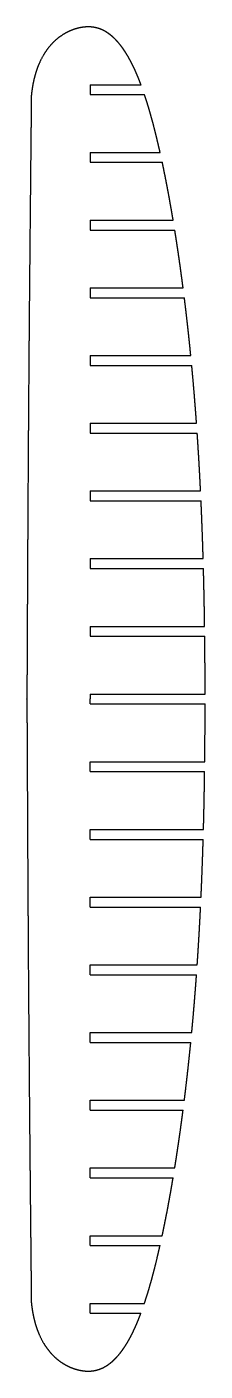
# Model space of a CAD drawing. Header units: metres. Extents: x 2 to 71, y -258 to 258.
import ezdxf

# ---------------------------------------------------------------- set-up
doc = ezdxf.new("R2010")
doc.units = ezdxf.units.M

msp = doc.modelspace()

# ---------------------------------------------------------------- linework, layer by layer
for p, q in [((26.49, 235.9, 1237), (45.99, 235.9, 1237)), ((26.49, 232.1, 1237), (47.34, 232.1, 1237)), ((26.49, 209.9, 1237), (53.33, 209.9, 1237)), ((26.49, 206.1, 1237), (54.16, 206.1, 1237)), ((26.49, 183.9, 1237), (58.34, 183.9, 1237)), ((26.49, 180.1, 1237), (58.96, 180.1, 1237)), ((26.49, 157.9, 1237), (62.16, 157.9, 1237)), ((26.49, 154.1, 1237), (62.64, 154.1, 1237)), ((26.49, 131.9, 1237), (65.11, 131.9, 1237)), ((26.49, 128.1, 1237), (65.48, 128.1, 1237)), ((26.49, 105.9, 1237), (67.32, 105.9, 1237)), ((26.49, 102.1, 1237), (67.58, 102.1, 1237)), ((26.49, 79.9, 1237), (68.87, 79.9, 1237)), ((26.49, 76.1, 1237), (69.05, 76.1, 1237)), ((26.49, 53.9, 1237), (69.87, 53.9, 1237)), ((26.49, 50.1, 1237), (69.98, 50.1, 1237)), ((26.49, 27.9, 1237), (70.42, 27.9, 1237)), ((26.49, 24.1, 1237), (70.47, 24.1, 1237)), ((26.49, 1.9, 1237), (70.6, 1.9, 1237)), ((26.49, -1.9, 1237), (70.6, -1.9, 1237)), ((26.49, -24.1, 1237), (70.47, -24.1, 1237)), ((26.49, -27.9, 1237), (70.43, -27.9, 1237)), ((26.49, -50.1, 1237), (69.98, -50.1, 1237)), ((26.49, -53.9, 1237), (69.88, -53.9, 1237)), ((26.49, -76.1, 1237), (69.05, -76.1, 1237)), ((26.49, -79.9, 1237), (68.87, -79.9, 1237)), ((26.49, -102.1, 1237), (67.58, -102.1, 1237)), ((26.49, -105.9, 1237), (67.32, -105.9, 1237)), ((26.49, -128.1, 1237), (65.48, -128.1, 1237)), ((26.49, -131.9, 1237), (65.11, -131.9, 1237)), ((26.49, -154.1, 1237), (62.63, -154.1, 1237)), ((26.49, -157.9, 1237), (62.15, -157.9, 1237)), ((26.49, -180.1, 1237), (58.94, -180.1, 1237)), ((26.49, -183.9, 1237), (58.32, -183.9, 1237)), ((26.49, -206.1, 1237), (54.14, -206.1, 1237)), ((26.49, -209.9, 1237), (53.3, -209.9, 1237)), ((26.49, -232.1, 1237), (47.31, -232.1, 1237)), ((26.49, -235.9, 1237), (45.96, -235.9, 1237))]:
    msp.add_line(p, q)
for points, knots in [([(45.99, 235.9, 1237), (45.82, 236.37, 1237), (45.64, 236.83, 1237), (45.47, 237.28, 1237), (45.29, 237.72, 1237), (45.12, 238.16, 1237), (44.94, 238.6, 1237), (44.76, 239.02, 1237), (44.2, 240.36, 1237), (43.81, 241.27, 1237), (43.4, 242.17, 1237), (42.97, 243.07, 1237), (42.53, 243.96, 1237), (42.07, 244.84, 1237), (41.6, 245.71, 1237), (40.71, 247.25, 1237), (40.3, 247.93, 1237), (39.88, 248.6, 1237), (39.45, 249.26, 1237), (39, 249.91, 1237), (38.53, 250.54, 1237), (38.04, 251.17, 1237), (36.96, 252.46, 1237), (36.35, 253.14, 1237), (35.72, 253.78, 1237), (35.06, 254.4, 1237), (34.37, 254.98, 1237), (33.64, 255.53, 1237), (32.88, 256.02, 1237), (31.68, 256.68, 1237), (31.27, 256.89, 1237), (30.85, 257.08, 1237), (30.42, 257.26, 1237), (29.98, 257.42, 1237), (29.54, 257.56, 1237), (29.09, 257.68, 1237), (28.09, 257.91, 1237), (27.53, 258.01, 1237), (26.97, 258.08, 1237), (26.41, 258.12, 1237), (25.85, 258.13, 1237), (25.29, 258.12, 1237), (24.73, 258.08, 1237), (23.94, 258, 1237), (23.71, 257.97, 1237), (23.49, 257.94, 1237), (23.26, 257.9, 1237), (23.03, 257.86, 1237), (22.8, 257.82, 1237), (22.58, 257.77, 1237), (22.18, 257.69, 1237), (22, 257.65, 1237), (21.82, 257.6, 1237), (21.65, 257.56, 1237), (21.47, 257.51, 1237), (21.3, 257.46, 1237), (21.12, 257.41, 1237), (20.36, 257.18, 1237), (19.77, 256.99, 1237), (19.19, 256.77, 1237), (18.63, 256.53, 1237), (18.06, 256.27, 1237), (17.51, 256, 1237), (16.97, 255.7, 1237), (15.01, 254.53, 1237), (13.65, 253.55, 1237), (12.39, 252.44, 1237), (11.23, 251.23, 1237), (10.17, 249.92, 1237), (9.22, 248.54, 1237), (8.37, 247.1, 1237), (6.8, 243.99, 1237), (6.1, 242.31, 1237), (5.51, 240.59, 1237), (5.01, 238.84, 1237), (4.61, 237.07, 1237), (4.29, 235.28, 1237), (4.05, 233.48, 1237), (3.87, 231.67, 1237)], [0, 0, 0, 0, 0, 0, 0, 0, 0, 0.053103, 0.053103, 0.053103, 0.053103, 0.053103, 0.053103, 0.053103, 0.168938, 0.168938, 0.168938, 0.168938, 0.168938, 0.168938, 0.168938, 0.26103, 0.26103, 0.26103, 0.26103, 0.26103, 0.26103, 0.26103, 0.36641, 0.36641, 0.36641, 0.36641, 0.36641, 0.36641, 0.36641, 0.420614, 0.420614, 0.420614, 0.420614, 0.420614, 0.420614, 0.420614, 0.486163, 0.486163, 0.486163, 0.486163, 0.486163, 0.486163, 0.486163, 0.512874, 0.512874, 0.512874, 0.512874, 0.512874, 0.512874, 0.512874, 0.533649, 0.533649, 0.533649, 0.533649, 0.533649, 0.533649, 0.533649, 0.603751, 0.603751, 0.603751, 0.603751, 0.603751, 0.603751, 0.603751, 0.793506, 0.793506, 0.793506, 0.793506, 0.793506, 0.793506, 0.793506, 1, 1, 1, 1, 1, 1, 1, 1, 1]), ([(3.87, 231.67, 1237), (3.87, 231.67, 1237), (3.87, 231.67, 1237), (3.87, 231.67, 1237), (3.87, 231.67, 1237), (3.87, 231.67, 1237), (3.87, 231.67, 1237), (3.87, 231.67, 1237), (3.87, 231.67, 1237), (3.87, 231.67, 1237), (3.87, 231.66, 1237), (3.87, 231.66, 1237), (3.87, 231.65, 1237), (3.87, 231.65, 1237), (3.87, 231.64, 1237), (3.87, 231.62, 1237), (3.87, 231.61, 1237), (3.87, 231.59, 1237), (3.87, 231.58, 1237), (3.87, 231.56, 1237), (3.87, 231.53, 1237), (3.87, 231.51, 1237), (3.87, 231.46, 1237), (3.87, 231.44, 1237), (3.87, 231.42, 1237), (3.87, 231.39, 1237), (3.87, 231.37, 1237), (3.87, 231.34, 1237), (3.87, 231.32, 1237), (3.87, 231.24, 1237), (3.87, 231.2, 1237), (3.87, 231.15, 1237), (3.87, 231.09, 1237), (3.87, 231.04, 1237), (3.87, 230.97, 1237), (3.87, 230.91, 1237), (3.87, 230.76, 1237), (3.86, 230.67, 1237), (3.86, 230.58, 1237), (3.86, 230.49, 1237), (3.86, 230.38, 1237), (3.86, 230.27, 1237), (3.86, 230.16, 1237), (3.86, 229.82, 1237), (3.85, 229.6, 1237), (3.85, 229.38, 1237), (3.85, 229.17, 1237), (3.85, 228.95, 1237), (3.85, 228.73, 1237), (3.84, 228.51, 1237), (3.84, 227.94, 1237), (3.83, 227.58, 1237), (3.83, 227.21, 1237), (3.83, 226.85, 1237), (3.82, 226.49, 1237), (3.82, 226.13, 1237), (3.82, 225.77, 1237), (3.8, 224.64, 1237), (3.8, 223.87, 1237), (3.79, 223.11, 1237), (3.78, 222.34, 1237), (3.77, 221.57, 1237), (3.77, 220.8, 1237), (3.76, 220.03, 1237), (3.75, 218.75, 1237), (3.74, 218.21, 1237), (3.73, 217.66, 1237), (3.73, 217.09, 1237), (3.72, 216.51, 1237), (3.72, 215.91, 1237), (3.71, 215.29, 1237), (3.7, 214.31, 1237), (3.7, 213.98, 1237), (3.69, 213.64, 1237), (3.69, 213.3, 1237), (3.69, 212.97, 1237), (3.68, 212.63, 1237), (3.68, 212.3, 1237), (3.67, 211.55, 1237), (3.67, 211.13, 1237), (3.66, 210.71, 1237), (3.66, 210.28, 1237), (3.66, 209.84, 1237), (3.65, 209.4, 1237), (3.65, 208.95, 1237), (3.62, 206.37, 1237), (3.6, 204.23, 1237), (3.58, 202.1, 1237), (3.56, 199.97, 1237), (3.54, 197.84, 1237), (3.52, 195.71, 1237), (3.5, 193.58, 1237), (3.43, 186.9, 1237), (3.39, 182.35, 1237), (3.34, 177.79, 1237), (3.3, 173.24, 1237), (3.26, 168.69, 1237), (3.22, 164.14, 1237), (3.18, 159.59, 1237), (3.09, 150.16, 1237), (3.05, 145.28, 1237), (3.01, 140.4, 1237), (2.97, 135.52, 1237), (2.93, 130.64, 1237), (2.89, 125.76, 1237), (2.86, 120.88, 1237), (2.8, 113.01, 1237), (2.78, 110.02, 1237), (2.76, 107.03, 1237), (2.74, 104.04, 1237), (2.71, 101.05, 1237), (2.7, 98.05, 1237), (2.68, 95.06, 1237), (2.62, 85.88, 1237), (2.58, 79.69, 1237), (2.54, 73.5, 1237), (2.51, 67.3, 1237), (2.47, 61.11, 1237), (2.44, 54.92, 1237), (2.41, 48.73, 1237), (2.37, 40.26, 1237), (2.36, 37.99, 1237), (2.34, 35.72, 1237), (2.33, 33.45, 1237), (2.32, 31.18, 1237), (2.31, 28.91, 1237), (2.3, 26.64, 1237), (2.29, 23.57, 1237), (2.28, 22.78, 1237), (2.28, 22.02, 1237), (2.28, 21.27, 1237), (2.27, 20.53, 1237), (2.27, 19.82, 1237), (2.27, 19.13, 1237), (2.26, 17.78, 1237), (2.26, 17.12, 1237), (2.25, 16.49, 1237), (2.25, 15.87, 1237), (2.25, 15.27, 1237), (2.25, 14.68, 1237), (2.24, 14.12, 1237), (2.24, 12.74, 1237), (2.23, 11.92, 1237), (2.23, 11.1, 1237), (2.22, 10.28, 1237), (2.22, 9.46, 1237), (2.22, 8.64, 1237), (2.21, 7.82, 1237), (2.21, 6.57, 1237), (2.21, 6.14, 1237), (2.2, 5.71, 1237), (2.2, 5.28, 1237), (2.2, 4.85, 1237), (2.2, 4.42, 1237), (2.2, 3.99, 1237), (2.19, 3.35, 1237), (2.19, 3.15, 1237), (2.19, 2.95, 1237), (2.19, 2.75, 1237), (2.19, 2.55, 1237), (2.19, 2.34, 1237), (2.19, 2.14, 1237), (2.19, 1.8, 1237), (2.18, 1.67, 1237), (2.18, 1.53, 1237), (2.18, 1.39, 1237), (2.18, 1.26, 1237), (2.18, 1.12, 1237), (2.18, 0.98, 1237), (2.18, 0.8, 1237), (2.18, 0.75, 1237), (2.18, 0.7, 1237), (2.18, 0.66, 1237), (2.18, 0.62, 1237), (2.18, 0.58, 1237), (2.18, 0.54, 1237), (2.18, 0.45, 1237), (2.18, 0.41, 1237), (2.18, 0.36, 1237), (2.18, 0.32, 1237), (2.18, 0.29, 1237), (2.18, 0.25, 1237), (2.18, 0.22, 1237), (2.18, 0.17, 1237), (2.18, 0.14, 1237), (2.18, 0.12, 1237), (2.18, 0.1, 1237), (2.18, 0.08, 1237), (2.18, 0.06, 1237), (2.18, 0.05, 1237), (2.18, 0.03, 1237), (2.18, 0.02, 1237), (2.18, 0.01, 1237), (2.18, 0.01, 1237), (2.18, 0, 1237), (2.18, 0, 1237), (2.18, 0, 1237), (2.18, 0, 1237), (2.18, 0, 1237), (2.18, 0, 1237), (2.18, 0, 1237), (2.18, 0, 1237), (2.18, 0, 1237), (2.18, -0.01, 1237), (2.18, -0.02, 1237), (2.18, -0.03, 1237), (2.18, -0.03, 1237), (2.18, -0.05, 1237), (2.18, -0.06, 1237), (2.18, -0.08, 1237), (2.18, -0.1, 1237), (2.18, -0.14, 1237), (2.18, -0.17, 1237), (2.18, -0.2, 1237), (2.18, -0.23, 1237), (2.18, -0.27, 1237), (2.18, -0.32, 1237), (2.18, -0.37, 1237), (2.18, -0.47, 1237), (2.18, -0.52, 1237), (2.18, -0.57, 1237), (2.18, -0.62, 1237), (2.18, -0.69, 1237), (2.18, -0.75, 1237), (2.18, -0.82, 1237), (2.18, -0.97, 1237), (2.18, -1.05, 1237), (2.18, -1.14, 1237), (2.18, -1.22, 1237), (2.18, -1.32, 1237), (2.18, -1.42, 1237), (2.18, -1.53, 1237), (2.19, -1.86, 1237), (2.19, -2.07, 1237), (2.19, -2.29, 1237), (2.19, -2.51, 1237), (2.19, -2.73, 1237), (2.19, -2.94, 1237), (2.19, -3.16, 1237), (2.19, -3.74, 1237), (2.2, -4.1, 1237), (2.2, -4.47, 1237), (2.2, -4.83, 1237), (2.2, -5.19, 1237), (2.2, -5.55, 1237), (2.2, -5.91, 1237), (2.21, -7.04, 1237), (2.21, -7.81, 1237), (2.22, -8.58, 1237), (2.22, -9.35, 1237), (2.22, -10.12, 1237), (2.23, -10.89, 1237), (2.23, -11.66, 1237), (2.24, -12.95, 1237), (2.24, -13.49, 1237), (2.24, -14.04, 1237), (2.24, -14.61, 1237), (2.25, -15.19, 1237), (2.25, -15.8, 1237), (2.25, -16.42, 1237), (2.26, -17.4, 1237), (2.26, -17.73, 1237), (2.26, -18.07, 1237), (2.26, -18.4, 1237), (2.26, -18.74, 1237), (2.27, -19.08, 1237), (2.27, -19.41, 1237), (2.27, -20.16, 1237), (2.27, -20.58, 1237), (2.27, -21, 1237), (2.28, -21.44, 1237), (2.28, -21.87, 1237), (2.28, -22.32, 1237), (2.28, -22.77, 1237), (2.29, -25.36, 1237), (2.3, -27.49, 1237), (2.31, -29.63, 1237), (2.33, -31.76, 1237), (2.34, -33.9, 1237), (2.35, -36.04, 1237), (2.36, -38.17, 1237), (2.39, -44.86, 1237), (2.41, -49.42, 1237), (2.44, -53.98, 1237), (2.46, -58.53, 1237), (2.48, -63.09, 1237), (2.51, -67.65, 1237), (2.54, -72.21, 1237), (2.57, -78.66, 1237), (2.59, -80.55, 1237), (2.6, -82.44, 1237), (2.61, -84.34, 1237), (2.62, -86.23, 1237), (2.63, -88.12, 1237), (2.64, -90.01, 1237), (2.67, -94.9, 1237), (2.69, -97.89, 1237), (2.71, -100.88, 1237), (2.73, -103.87, 1237), (2.75, -106.86, 1237), (2.78, -109.85, 1237), (2.8, -112.84, 1237), (2.84, -118.82, 1237), (2.86, -121.81, 1237), (2.89, -124.8, 1237), (2.91, -127.79, 1237), (2.93, -130.78, 1237), (2.96, -133.77, 1237), (2.98, -136.76, 1237), (3.06, -145.93, 1237), (3.11, -152.12, 1237), (3.16, -158.3, 1237), (3.22, -164.48, 1237), (3.28, -170.67, 1237), (3.33, -176.85, 1237), (3.39, -183.04, 1237), (3.47, -191.49, 1237), (3.5, -193.75, 1237), (3.52, -196.02, 1237), (3.54, -198.28, 1237), (3.56, -200.55, 1237), (3.59, -202.82, 1237), (3.61, -205.08, 1237), (3.64, -208.15, 1237), (3.65, -208.93, 1237), (3.65, -209.7, 1237), (3.66, -210.45, 1237), (3.67, -211.18, 1237), (3.68, -211.89, 1237), (3.68, -212.58, 1237), (3.7, -213.93, 1237), (3.7, -214.58, 1237), (3.71, -215.22, 1237), (3.72, -215.84, 1237), (3.72, -216.44, 1237), (3.73, -217.02, 1237), (3.73, -217.58, 1237), (3.75, -218.95, 1237), (3.76, -219.77, 1237), (3.76, -220.59, 1237), (3.77, -221.41, 1237), (3.78, -222.23, 1237), (3.79, -223.05, 1237), (3.8, -223.87, 1237), (3.81, -225.12, 1237), (3.81, -225.55, 1237), (3.82, -225.98, 1237), (3.82, -226.41, 1237), (3.83, -226.84, 1237), (3.83, -227.26, 1237), (3.83, -227.69, 1237), (3.84, -228.32, 1237), (3.84, -228.53, 1237), (3.85, -228.73, 1237), (3.85, -228.93, 1237), (3.85, -229.13, 1237), (3.85, -229.33, 1237), (3.85, -229.53, 1237), (3.86, -229.87, 1237), (3.86, -230.01, 1237), (3.86, -230.14, 1237), (3.86, -230.28, 1237), (3.86, -230.42, 1237), (3.86, -230.55, 1237), (3.86, -230.69, 1237), (3.87, -230.87, 1237), (3.87, -230.92, 1237), (3.87, -230.97, 1237), (3.87, -231.01, 1237), (3.87, -231.05, 1237), (3.87, -231.09, 1237), (3.87, -231.13, 1237), (3.87, -231.22, 1237), (3.87, -231.26, 1237), (3.87, -231.31, 1237), (3.87, -231.35, 1237), (3.87, -231.38, 1237), (3.87, -231.42, 1237), (3.87, -231.45, 1237), (3.87, -231.5, 1237), (3.87, -231.53, 1237), (3.87, -231.55, 1237), (3.87, -231.57, 1237), (3.87, -231.59, 1237), (3.87, -231.61, 1237), (3.87, -231.62, 1237), (3.87, -231.64, 1237), (3.87, -231.64, 1237), (3.87, -231.65, 1237), (3.87, -231.65, 1237), (3.87, -231.66, 1237), (3.87, -231.66, 1237), (3.87, -231.66, 1237), (3.87, -231.67, 1237), (3.87, -231.67, 1237), (3.87, -231.67, 1237), (3.87, -231.67, 1237), (3.87, -231.67, 1237), (3.87, -231.67, 1237), (3.87, -231.67, 1237), (3.87, -231.67, 1237)], [0, 0, 0, 0, 0, 0, 0, 0, 0, 0.002997, 0.002997, 0.002997, 0.002997, 0.002997, 0.002997, 0.002997, 0.006128, 0.006128, 0.006128, 0.006128, 0.006128, 0.006128, 0.006128, 0.009572, 0.009572, 0.009572, 0.009572, 0.009572, 0.009572, 0.009572, 0.011763, 0.011763, 0.011763, 0.011763, 0.011763, 0.011763, 0.011763, 0.014894, 0.014894, 0.014894, 0.014894, 0.014894, 0.014894, 0.014894, 0.018338, 0.018338, 0.018338, 0.018338, 0.018338, 0.018338, 0.018338, 0.024424, 0.024424, 0.024424, 0.024424, 0.024424, 0.024424, 0.024424, 0.034513, 0.034513, 0.034513, 0.034513, 0.034513, 0.034513, 0.034513, 0.055982, 0.055982, 0.055982, 0.055982, 0.055982, 0.055982, 0.055982, 0.070438, 0.070438, 0.070438, 0.070438, 0.070438, 0.070438, 0.070438, 0.078033, 0.078033, 0.078033, 0.078033, 0.078033, 0.078033, 0.078033, 0.087329, 0.087329, 0.087329, 0.087329, 0.087329, 0.087329, 0.087329, 0.13091, 0.13091, 0.13091, 0.13091, 0.13091, 0.13091, 0.13091, 0.223941, 0.223941, 0.223941, 0.223941, 0.223941, 0.223941, 0.223941, 0.323724, 0.323724, 0.323724, 0.323724, 0.323724, 0.323724, 0.323724, 0.384871, 0.384871, 0.384871, 0.384871, 0.384871, 0.384871, 0.384871, 0.51147, 0.51147, 0.51147, 0.51147, 0.51147, 0.51147, 0.51147, 0.557884, 0.557884, 0.557884, 0.557884, 0.557884, 0.557884, 0.557884, 0.574312, 0.574312, 0.574312, 0.574312, 0.574312, 0.574312, 0.574312, 0.590744, 0.590744, 0.590744, 0.590744, 0.590744, 0.590744, 0.590744, 0.615299, 0.615299, 0.615299, 0.615299, 0.615299, 0.615299, 0.615299, 0.628172, 0.628172, 0.628172, 0.628172, 0.628172, 0.628172, 0.628172, 0.634222, 0.634222, 0.634222, 0.634222, 0.634222, 0.634222, 0.634222, 0.638323, 0.638323, 0.638323, 0.638323, 0.638323, 0.638323, 0.638323, 0.639847, 0.639847, 0.639847, 0.639847, 0.639847, 0.639847, 0.639847, 0.642024, 0.642024, 0.642024, 0.642024, 0.642024, 0.642024, 0.642024, 0.644419, 0.644419, 0.644419, 0.644419, 0.644419, 0.644419, 0.644419, 0.646652, 0.646652, 0.646652, 0.646652, 0.646652, 0.646652, 0.646652, 0.648884, 0.648884, 0.648884, 0.648884, 0.648884, 0.648884, 0.648884, 0.650935, 0.650935, 0.650935, 0.650935, 0.650935, 0.650935, 0.650935, 0.652987, 0.652987, 0.652987, 0.652987, 0.652987, 0.652987, 0.652987, 0.654696, 0.654696, 0.654696, 0.654696, 0.654696, 0.654696, 0.654696, 0.656405, 0.656405, 0.656405, 0.656405, 0.656405, 0.656405, 0.656405, 0.659729, 0.659729, 0.659729, 0.659729, 0.659729, 0.659729, 0.659729, 0.665237, 0.665237, 0.665237, 0.665237, 0.665237, 0.665237, 0.665237, 0.67696, 0.67696, 0.67696, 0.67696, 0.67696, 0.67696, 0.67696, 0.684853, 0.684853, 0.684853, 0.684853, 0.684853, 0.684853, 0.684853, 0.689, 0.689, 0.689, 0.689, 0.689, 0.689, 0.689, 0.694075, 0.694075, 0.694075, 0.694075, 0.694075, 0.694075, 0.694075, 0.717869, 0.717869, 0.717869, 0.717869, 0.717869, 0.717869, 0.717869, 0.768637, 0.768637, 0.768637, 0.768637, 0.768637, 0.768637, 0.768637, 0.789729, 0.789729, 0.789729, 0.789729, 0.789729, 0.789729, 0.789729, 0.823043, 0.823043, 0.823043, 0.823043, 0.823043, 0.823043, 0.823043, 0.85635, 0.85635, 0.85635, 0.85635, 0.85635, 0.85635, 0.85635, 0.925248, 0.925248, 0.925248, 0.925248, 0.925248, 0.925248, 0.925248, 0.950492, 0.950492, 0.950492, 0.950492, 0.950492, 0.950492, 0.950492, 0.959426, 0.959426, 0.959426, 0.959426, 0.959426, 0.959426, 0.959426, 0.968362, 0.968362, 0.968362, 0.968362, 0.968362, 0.968362, 0.968362, 0.981716, 0.981716, 0.981716, 0.981716, 0.981716, 0.981716, 0.981716, 0.988717, 0.988717, 0.988717, 0.988717, 0.988717, 0.988717, 0.988717, 0.992007, 0.992007, 0.992007, 0.992007, 0.992007, 0.992007, 0.992007, 0.994237, 0.994237, 0.994237, 0.994237, 0.994237, 0.994237, 0.994237, 0.995066, 0.995066, 0.995066, 0.995066, 0.995066, 0.995066, 0.995066, 0.99625, 0.99625, 0.99625, 0.99625, 0.99625, 0.99625, 0.99625, 0.997553, 0.997553, 0.997553, 0.997553, 0.997553, 0.997553, 0.997553, 0.9985, 0.9985, 0.9985, 0.9985, 0.9985, 0.9985, 0.9985, 1, 1, 1, 1, 1, 1, 1, 1, 1]), ([(53.33, 209.9, 1237), (53.06, 211.09, 1237), (52.79, 212.28, 1237), (52.51, 213.47, 1237), (52.23, 214.66, 1237), (51.94, 215.85, 1237), (51.65, 217.03, 1237), (51.35, 218.22, 1237), (50.7, 220.76, 1237), (50.34, 222.11, 1237), (49.97, 223.46, 1237), (49.59, 224.8, 1237), (49.21, 226.15, 1237), (48.81, 227.49, 1237), (48.4, 228.83, 1237), (47.89, 230.41, 1237), (47.81, 230.65, 1237), (47.73, 230.9, 1237), (47.65, 231.14, 1237), (47.57, 231.38, 1237), (47.5, 231.62, 1237), (47.42, 231.86, 1237), (47.34, 232.1, 1237)], [0, 0, 0, 0, 0, 0, 0, 0, 0, 0.424132, 0.424132, 0.424132, 0.424132, 0.424132, 0.424132, 0.424132, 0.90968, 0.90968, 0.90968, 0.90968, 0.90968, 0.90968, 0.90968, 1, 1, 1, 1, 1, 1, 1, 1, 1]), ([(58.34, 183.9, 1237), (58.15, 185.05, 1237), (57.95, 186.2, 1237), (57.75, 187.35, 1237), (57.56, 188.49, 1237), (57.35, 189.64, 1237), (57.15, 190.79, 1237), (56.94, 191.93, 1237), (56.43, 194.71, 1237), (56.13, 196.34, 1237), (55.82, 197.97, 1237), (55.5, 199.6, 1237), (55.18, 201.23, 1237), (54.84, 202.85, 1237), (54.51, 204.48, 1237), (54.16, 206.1, 1237)], [0, 0, 0, 0, 0, 0, 0, 0, 0, 0.412468, 0.412468, 0.412468, 0.412468, 0.412468, 0.412468, 0.412468, 1, 1, 1, 1, 1, 1, 1, 1, 1]), ([(62.16, 157.9, 1237), (62.08, 158.54, 1237), (61.99, 159.18, 1237), (61.91, 159.81, 1237), (61.82, 160.45, 1237), (61.74, 161.09, 1237), (61.65, 161.73, 1237), (61.57, 162.37, 1237), (61.19, 165.14, 1237), (60.89, 167.28, 1237), (60.59, 169.42, 1237), (60.28, 171.56, 1237), (59.96, 173.7, 1237), (59.63, 175.83, 1237), (59.3, 177.97, 1237), (58.96, 180.1, 1237)], [0, 0, 0, 0, 0, 0, 0, 0, 0, 0.229539, 0.229539, 0.229539, 0.229539, 0.229539, 0.229539, 0.229539, 1, 1, 1, 1, 1, 1, 1, 1, 1]), ([(65.11, 131.9, 1237), (65.1, 132.09, 1237), (65.08, 132.27, 1237), (65.06, 132.46, 1237), (65.04, 132.64, 1237), (65.02, 132.83, 1237), (65, 133.01, 1237), (64.98, 133.2, 1237), (64.71, 135.98, 1237), (64.44, 138.57, 1237), (64.16, 141.16, 1237), (63.87, 143.75, 1237), (63.58, 146.34, 1237), (63.28, 148.93, 1237), (62.96, 151.51, 1237), (62.64, 154.1, 1237)], [0, 0, 0, 0, 0, 0, 0, 0, 0, 0.066648, 0.066648, 0.066648, 0.066648, 0.066648, 0.066648, 0.066648, 1, 1, 1, 1, 1, 1, 1, 1, 1]), ([(67.32, 105.9, 1237), (67.16, 108.07, 1237), (67, 110.25, 1237), (66.83, 112.42, 1237), (66.66, 114.59, 1237), (66.49, 116.76, 1237), (66.3, 118.94, 1237), (66.12, 121.11, 1237), (65.87, 123.88, 1237), (65.82, 124.48, 1237), (65.76, 125.09, 1237), (65.71, 125.69, 1237), (65.65, 126.29, 1237), (65.59, 126.9, 1237), (65.54, 127.5, 1237), (65.48, 128.1, 1237)], [0, 0, 0, 0, 0, 0, 0, 0, 0, 0.782373, 0.782373, 0.782373, 0.782373, 0.782373, 0.782373, 0.782373, 1, 1, 1, 1, 1, 1, 1, 1, 1]), ([(68.87, 79.9, 1237), (68.85, 80.2, 1237), (68.84, 80.51, 1237), (68.82, 80.81, 1237), (68.81, 81.12, 1237), (68.79, 81.42, 1237), (68.78, 81.73, 1237), (68.76, 82.03, 1237), (68.62, 84.81, 1237), (68.49, 87.28, 1237), (68.36, 89.75, 1237), (68.21, 92.22, 1237), (68.06, 94.69, 1237), (67.91, 97.16, 1237), (67.75, 99.63, 1237), (67.58, 102.1, 1237)], [0, 0, 0, 0, 0, 0, 0, 0, 0, 0.109626, 0.109626, 0.109626, 0.109626, 0.109626, 0.109626, 0.109626, 1, 1, 1, 1, 1, 1, 1, 1, 1]), ([(65.48, -128.1, 1237), (65.53, -127.5, 1237), (65.59, -126.89, 1237), (65.65, -126.29, 1237), (65.7, -125.69, 1237), (65.76, -125.09, 1237), (65.81, -124.48, 1237), (65.87, -123.88, 1237), (66.12, -121.11, 1237), (66.3, -118.94, 1237), (66.49, -116.76, 1237), (66.66, -114.59, 1237), (66.83, -112.42, 1237), (67, -110.25, 1237), (67.16, -108.07, 1237), (67.32, -105.9, 1237)], [0, 0, 0, 0, 0, 0, 0, 0, 0, 0.217417, 0.217417, 0.217417, 0.217417, 0.217417, 0.217417, 0.217417, 1, 1, 1, 1, 1, 1, 1, 1, 1]), ([(58.94, -180.1, 1237), (59.23, -178.32, 1237), (59.51, -176.55, 1237), (59.78, -174.77, 1237), (60.05, -172.99, 1237), (60.31, -171.21, 1237), (60.57, -169.43, 1237), (60.83, -167.65, 1237), (61.21, -164.88, 1237), (61.35, -163.88, 1237), (61.49, -162.89, 1237), (61.62, -161.89, 1237), (61.76, -160.89, 1237), (61.89, -159.89, 1237), (62.02, -158.9, 1237), (62.15, -157.9, 1237)], [0, 0, 0, 0, 0, 0, 0, 0, 0, 0.641322, 0.641322, 0.641322, 0.641322, 0.641322, 0.641322, 0.641322, 1, 1, 1, 1, 1, 1, 1, 1, 1]), ([(54.14, -206.1, 1237), (54.37, -205, 1237), (54.6, -203.9, 1237), (54.83, -202.8, 1237), (55.05, -201.7, 1237), (55.27, -200.6, 1237), (55.49, -199.5, 1237), (55.71, -198.4, 1237), (56.24, -195.63, 1237), (56.56, -193.95, 1237), (56.86, -192.28, 1237), (57.17, -190.61, 1237), (57.46, -188.93, 1237), (57.75, -187.26, 1237), (58.04, -185.58, 1237), (58.32, -183.9, 1237)], [0, 0, 0, 0, 0, 0, 0, 0, 0, 0.397576, 0.397576, 0.397576, 0.397576, 0.397576, 0.397576, 0.397576, 1, 1, 1, 1, 1, 1, 1, 1, 1]), ([(47.31, -232.1, 1237), (48, -230.02, 1237), (48.66, -227.92, 1237), (49.29, -225.82, 1237), (49.89, -223.7, 1237), (50.47, -221.58, 1237), (51.02, -219.46, 1237), (51.55, -217.33, 1237), (52.23, -214.53, 1237), (52.39, -213.87, 1237), (52.54, -213.21, 1237), (52.7, -212.55, 1237), (52.85, -211.89, 1237), (53, -211.23, 1237), (53.15, -210.56, 1237), (53.3, -209.9, 1237)], [0, 0, 0, 0, 0, 0, 0, 0, 0, 0.76382, 0.76382, 0.76382, 0.76382, 0.76382, 0.76382, 0.76382, 1, 1, 1, 1, 1, 1, 1, 1, 1]), ([(3.87, -231.67, 1237), (4.05, -233.48, 1237), (4.29, -235.28, 1237), (4.61, -237.07, 1237), (5.01, -238.84, 1237), (5.51, -240.59, 1237), (6.1, -242.31, 1237), (6.8, -243.99, 1237), (8.37, -247.1, 1237), (9.22, -248.54, 1237), (10.17, -249.92, 1237), (11.23, -251.23, 1237), (12.39, -252.44, 1237), (13.65, -253.55, 1237), (15, -254.53, 1237), (16.88, -255.65, 1237), (17.33, -255.9, 1237), (17.78, -256.13, 1237), (18.24, -256.35, 1237), (18.71, -256.56, 1237), (19.18, -256.76, 1237), (19.66, -256.94, 1237), (20.39, -257.19, 1237), (20.64, -257.27, 1237), (20.89, -257.35, 1237), (21.14, -257.42, 1237), (21.39, -257.49, 1237), (21.64, -257.56, 1237), (21.89, -257.62, 1237), (22.39, -257.74, 1237), (22.64, -257.79, 1237), (22.9, -257.84, 1237), (23.15, -257.89, 1237), (23.4, -257.93, 1237), (23.65, -257.96, 1237), (23.9, -258, 1237), (24.71, -258.08, 1237), (25.27, -258.12, 1237), (25.84, -258.13, 1237), (26.4, -258.12, 1237), (26.96, -258.08, 1237), (27.52, -258.01, 1237), (28.07, -257.91, 1237), (29.3, -257.63, 1237), (29.98, -257.43, 1237), (30.64, -257.19, 1237), (31.29, -256.9, 1237), (31.92, -256.58, 1237), (32.53, -256.22, 1237), (33.12, -255.84, 1237), (34.13, -255.1, 1237), (34.56, -254.76, 1237), (34.98, -254.41, 1237), (35.39, -254.04, 1237), (35.78, -253.67, 1237), (36.17, -253.28, 1237), (36.54, -252.88, 1237), (37.54, -251.76, 1237), (38.15, -251.02, 1237), (38.73, -250.26, 1237), (39.28, -249.48, 1237), (39.81, -248.69, 1237), (40.31, -247.88, 1237), (40.8, -247.06, 1237), (41.89, -245.13, 1237), (42.48, -244.02, 1237), (43.04, -242.89, 1237), (43.57, -241.75, 1237), (44.09, -240.59, 1237), (44.58, -239.43, 1237), (45.05, -238.26, 1237), (45.56, -236.94, 1237), (45.62, -236.8, 1237), (45.68, -236.65, 1237), (45.73, -236.5, 1237), (45.79, -236.35, 1237), (45.85, -236.2, 1237), (45.9, -236.05, 1237), (45.96, -235.9, 1237)], [0, 0, 0, 0, 0, 0, 0, 0, 0, 0.0244403, 0.0244403, 0.0244403, 0.0244403, 0.0244403, 0.0244403, 0.0244403, 0.0468956, 0.0468956, 0.0468956, 0.0468956, 0.0468956, 0.0468956, 0.0468956, 0.0537778, 0.0537778, 0.0537778, 0.0537778, 0.0537778, 0.0537778, 0.0537778, 0.0573174, 0.0573174, 0.0573174, 0.0573174, 0.0573174, 0.0573174, 0.0573174, 0.060857, 0.060857, 0.060857, 0.060857, 0.060857, 0.060857, 0.060857, 0.0686739, 0.0686739, 0.0686739, 0.0686739, 0.0686739, 0.0686739, 0.0686739, 0.0784868, 0.0784868, 0.0784868, 0.0784868, 0.0784868, 0.0784868, 0.0784868, 0.0861109, 0.0861109, 0.0861109, 0.0861109, 0.0861109, 0.0861109, 0.0861109, 0.0993913, 0.0993913, 0.0993913, 0.0993913, 0.0993913, 0.0993913, 0.0993913, 0.1169528, 0.1169528, 0.1169528, 0.1169528, 0.1169528, 0.1169528, 0.1169528, 0.119138, 0.119138, 0.119138, 0.119138, 0.119138, 0.119138, 0.119138, 0.119138, 0.119138])]:
    msp.add_open_spline(points, degree=8, knots=knots)
for points, degree in [([(26.49, 235.9, 1237), (26.49, 232.1, 1237)], 1), ([(26.49, 209.9, 1237), (26.49, 206.1, 1237)], 1), ([(26.49, 183.9, 1237), (26.49, 180.1, 1237)], 1), ([(26.49, 157.9, 1237), (26.49, 154.1, 1237)], 1), ([(26.49, 131.9, 1237), (26.49, 128.1, 1237)], 1), ([(26.49, 105.9, 1237), (26.49, 102.1, 1237)], 1), ([(26.49, 79.9, 1237), (26.49, 76.1, 1237)], 1), ([(69.87, 53.9, 1237), (69.79, 56.68, 1237), (69.7, 59.45, 1237), (69.61, 62.23, 1237), (69.51, 65, 1237), (69.4, 67.78, 1237), (69.29, 70.55, 1237), (69.17, 73.33, 1237), (69.05, 76.1, 1237)], 8), ([(26.49, 53.9, 1237), (26.49, 50.1, 1237)], 1), ([(70.42, 27.9, 1237), (70.39, 30.68, 1237), (70.34, 33.45, 1237), (70.3, 36.23, 1237), (70.24, 39, 1237), (70.19, 41.78, 1237), (70.12, 44.55, 1237), (70.05, 47.33, 1237), (69.98, 50.1, 1237)], 8), ([(26.49, 27.9, 1237), (26.49, 24.1, 1237)], 1), ([(70.6, 1.9, 1237), (70.6, 4.68, 1237), (70.6, 7.45, 1237), (70.59, 10.23, 1237), (70.57, 13, 1237), (70.55, 15.78, 1237), (70.53, 18.55, 1237), (70.5, 21.33, 1237), (70.47, 24.1, 1237)], 8), ([(26.49, 1.9, 1237), (26.49, 0, 1237)], 1), ([(26.49, -1.9, 1237), (26.49, 0, 1237)], 1), ([(70.47, -24.1, 1237), (70.5, -21.33, 1237), (70.53, -18.55, 1237), (70.55, -15.78, 1237), (70.57, -13, 1237), (70.59, -10.23, 1237), (70.6, -7.45, 1237), (70.6, -4.68, 1237), (70.6, -1.9, 1237)], 8), ([(26.49, -27.9, 1237), (26.49, -24.1, 1237)], 1), ([(69.98, -50.1, 1237), (70.06, -47.33, 1237), (70.13, -44.55, 1237), (70.19, -41.78, 1237), (70.25, -39, 1237), (70.3, -36.23, 1237), (70.35, -33.45, 1237), (70.39, -30.68, 1237), (70.43, -27.9, 1237)], 8), ([(26.49, -53.9, 1237), (26.49, -50.1, 1237)], 1), ([(69.05, -76.1, 1237), (69.18, -73.33, 1237), (69.29, -70.55, 1237), (69.41, -67.78, 1237), (69.51, -65, 1237), (69.61, -62.23, 1237), (69.71, -59.45, 1237), (69.79, -56.68, 1237), (69.88, -53.9, 1237)], 8), ([(26.49, -79.9, 1237), (26.49, -76.1, 1237)], 1), ([(67.58, -102.1, 1237), (67.77, -99.33, 1237), (67.95, -96.55, 1237), (68.12, -93.78, 1237), (68.29, -91, 1237), (68.44, -88.23, 1237), (68.59, -85.45, 1237), (68.74, -82.68, 1237), (68.87, -79.9, 1237)], 8), ([(26.49, -105.9, 1237), (26.49, -102.1, 1237)], 1), ([(26.49, -131.9, 1237), (26.49, -128.1, 1237)], 1), ([(62.63, -154.1, 1237), (62.98, -151.33, 1237), (63.31, -148.56, 1237), (63.64, -145.78, 1237), (63.95, -143.01, 1237), (64.26, -140.23, 1237), (64.55, -137.46, 1237), (64.84, -134.68, 1237), (65.11, -131.9, 1237)], 8), ([(26.49, -157.9, 1237), (26.49, -154.1, 1237)], 1), ([(26.49, -183.9, 1237), (26.49, -180.1, 1237)], 1), ([(26.49, -209.9, 1237), (26.49, -206.1, 1237)], 1), ([(26.49, -235.9, 1237), (26.49, -232.1, 1237)], 1)]:
    msp.add_open_spline(points, degree=degree)

doc.saveas('drawing.dxf')
